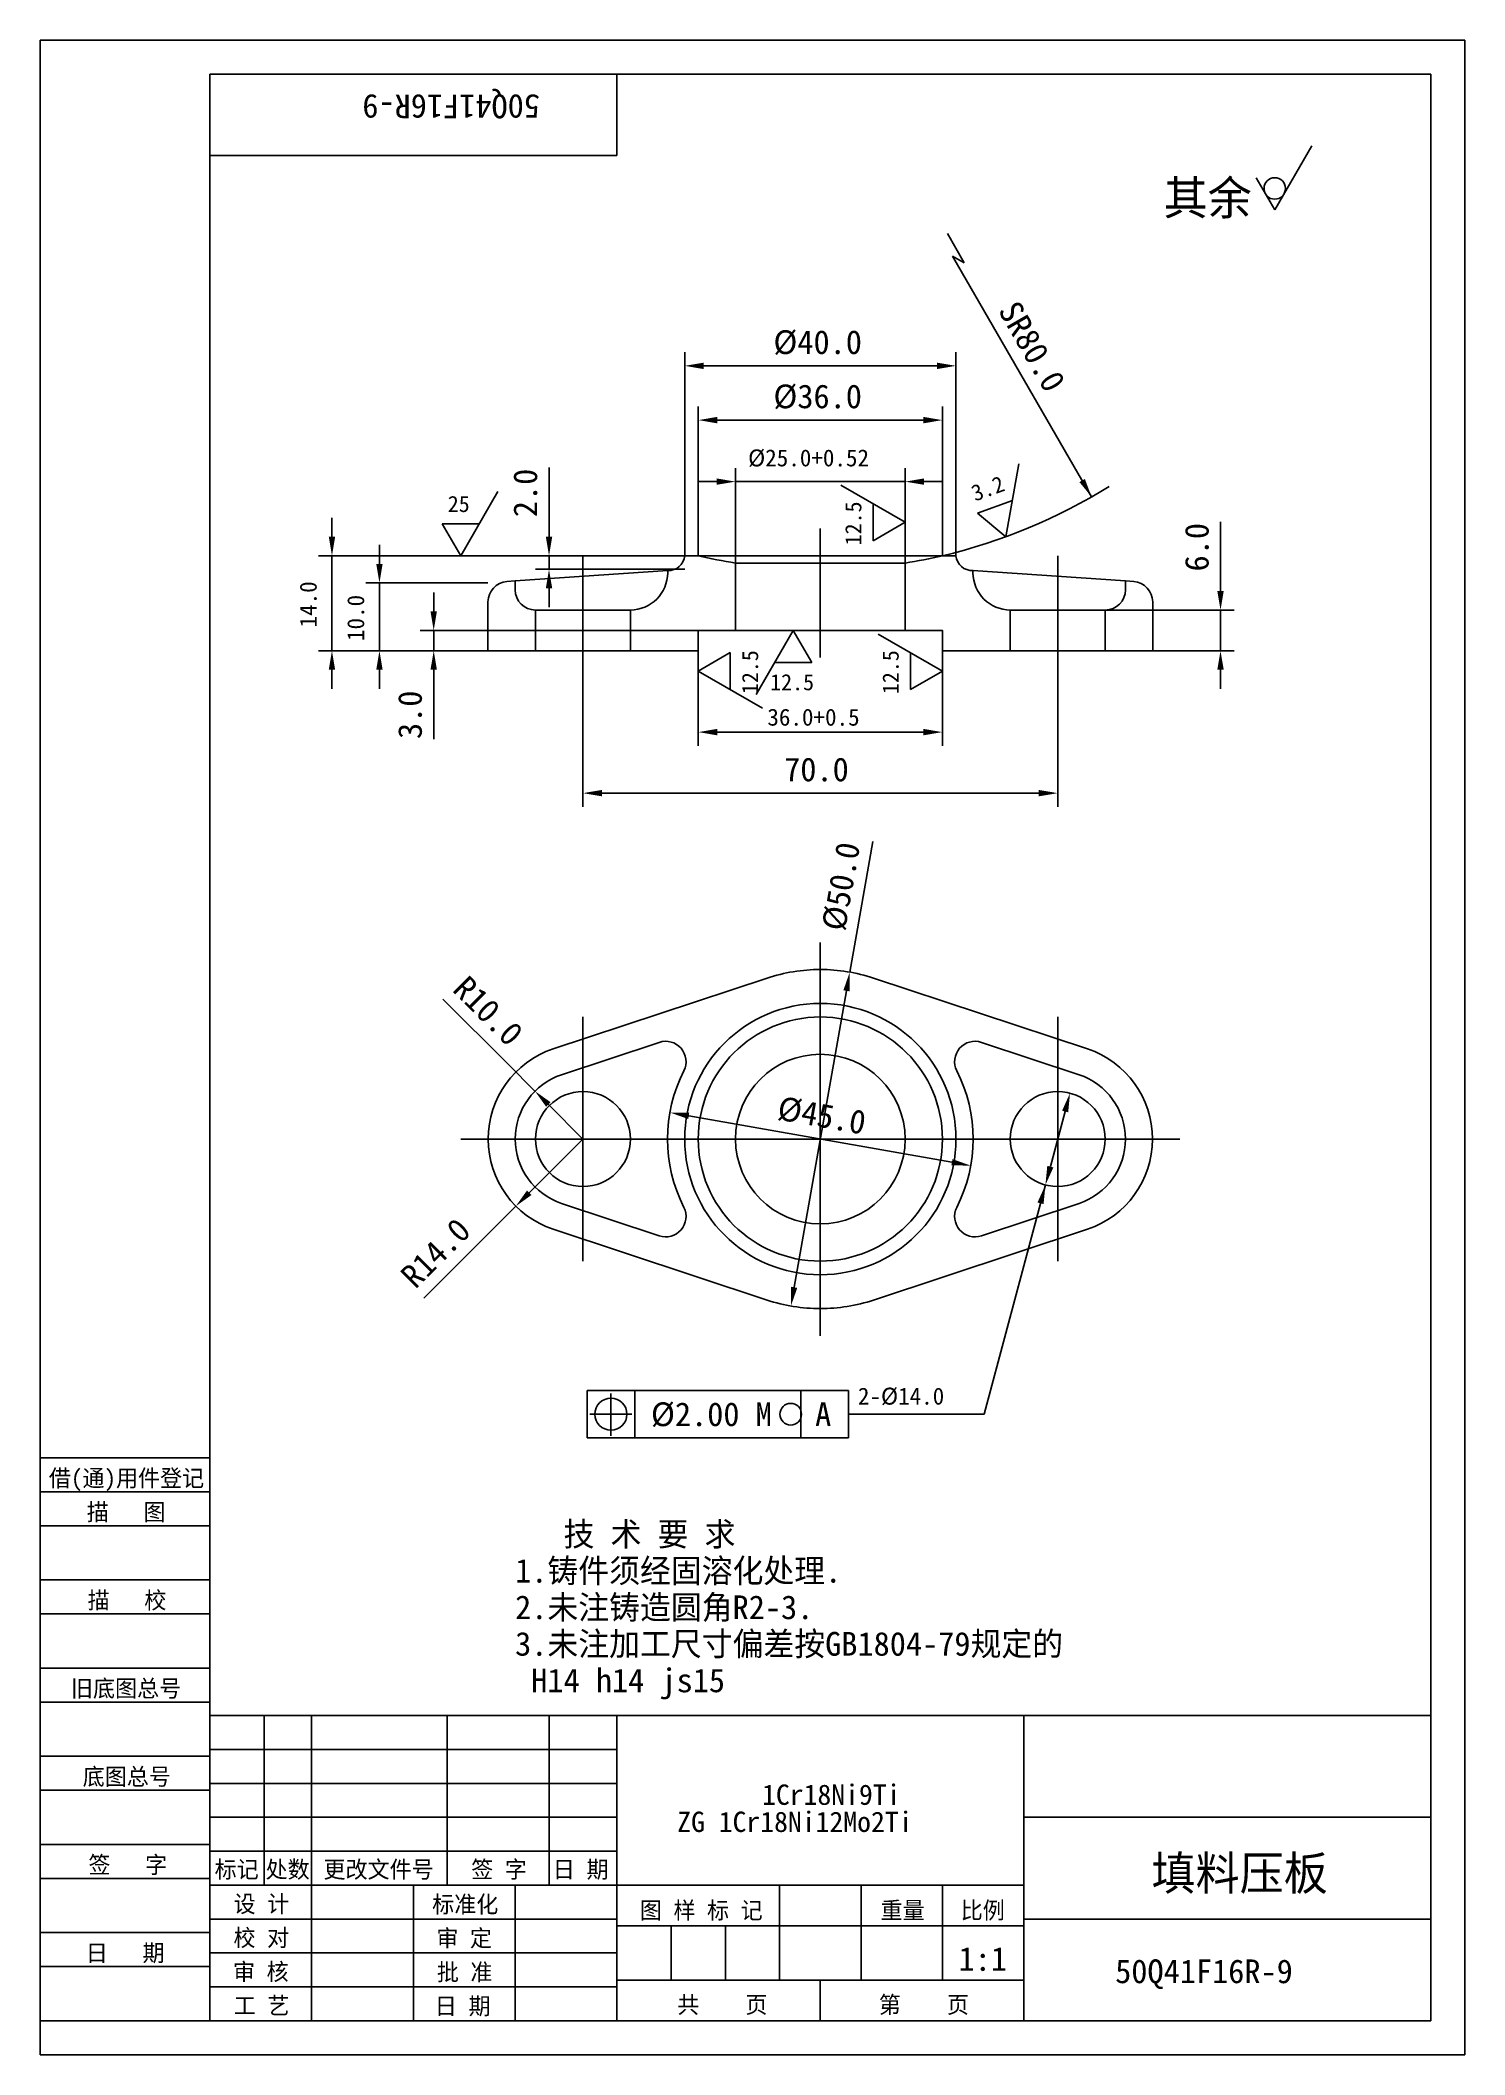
# Model space of a CAD drawing. Header units: metres. Extents: x 0 to 210, y 0 to 297.
import ezdxf

# ---------------------------------------------------------------- set-up
doc = ezdxf.new("R2010")
doc.units = ezdxf.units.M
for name, color, linetype in [('C', 6, 'Continuous'), ('D', 1, 'Continuous'), ('FL', 5, 'Continuous'), ('T', 7, 'Continuous'), ('TL', 4, 'Continuous')]:
    doc.layers.add(name, color=color, linetype=linetype)

# ---------------------------------------------------------------- blocks, each defined once
blk = doc.blocks.new('PIC1')
for points in [[(0, 6.28), (0, -6.51)], [(-6.4, 0), (6.24, 0)]]:
    blk.add_lwpolyline(points)
blk.add_lwpolyline([(-4.82, 0, 1), (4.82, 0, 1), (-4.82, 0, 1)], format="xyb")
blk = doc.blocks.new('TUKUN4')
at = {"layer": 'FL'}
for p, q in [((0, 297), (0, 0)), ((210, 297), (0, 297)), ((210, 0), (210, 297)), ((0, 78), (25, 78)), ((0, 70), (25, 70)), ((0, 65), (25, 65)), ((0, 57), (25, 57)), ((0, 52), (25, 52)), ((33, 25), (33, 50)), ((40, 5), (40, 50)), ((60, 25), (60, 50)), ((75, 25), (75, 50)), ((25, 45), (85, 45)), ((0, 44), (25, 44)), ((0, 39), (25, 39)), ((25, 40), (85, 40)), ((25, 35), (85, 35)), ((0, 31), (25, 31)), ((25, 30), (85, 30)), ((0, 26), (25, 26)), ((70, 5), (70, 25)), ((0, 18), (25, 18)), ((25, 20), (85, 20)), ((25, 15), (85, 15)), ((0, 13), (25, 13)), ((25, 10), (85, 10)), ((0, 0), (210, 0))]:
    blk.add_line(p, q, dxfattribs=at)
at = {"layer": 'TL'}
for p, q in [((25, 5), (25, 292)), ((205, 292), (25, 292)), ((85, 292), (85, 280)), ((205, 5), (205, 292)), ((85, 280), (25, 280)), ((0, 88), (25, 88)), ((0, 83), (25, 83)), ((205, 50), (25, 50)), ((85, 5), (85, 50)), ((145, 5), (145, 50)), ((205, 35), (145, 35)), ((145, 25), (25, 25)), ((55, 5), (55, 25)), ((109, 11), (109, 25)), ((121, 11), (121, 25)), ((133, 11), (133, 25)), ((85, 19), (145, 19)), ((93, 11), (93, 19)), ((101, 11), (101, 19)), ((205, 20), (145, 20)), ((145, 11), (85, 11)), ((115, 5), (115, 11)), ((0, 5), (205, 5))]:
    blk.add_line(p, q, dxfattribs=at)
at = {"layer": 'T'}
for s, p in [('借(通)用件登记', (1.26, 83.76)), ('描   图', (6.86, 78.76)), ('描   校', (6.98, 65.76)), ('旧底图总号', (4.52, 52.76)), ('底图总号', (6.25, 39.76)), ('签   字', (7.1, 26.76)), ('标记', (25.71, 26.07)), ('处数', (33.22, 26.07)), ('更改文件号', (41.75, 26.07)), ('签 字', (63.53, 26.07)), ('日 期', (75.57, 26.07)), ('设 计', (28.5, 20.99)), ('标准化', (57.77, 20.93)), ('图 样 标 记', (88.4, 20.04)), ('重量', (123.88, 20.04)), ('比例', (135.7, 20.04)), ('校 对', (28.48, 15.99)), ('审 定', (58.39, 15.93)), ('日   期', (6.72, 13.76)), ('审 核', (28.41, 10.99)), ('批 准', (58.46, 10.93)), ('共    页', (93.91, 6.13)), ('第    页', (123.62, 6.13)), ('工 艺', (28.52, 5.99)), ('日 期', (58.18, 5.93))]:
    blk.add_text(s, height=2.5, dxfattribs=at).set_placement(p)

msp = doc.modelspace()

# ---------------------------------------------------------------- linework, layer by layer
at = {"layer": 'C'}
for p, q in [((115, 225), (115, 206)), ((80, 204), (80, 220.97)), ((150, 204), (150, 220.97)), ((115, 164), (115, 106)), ((80, 117), (80, 153)), ((150, 117), (150, 153)), ((62, 135), (168, 135))]:
    msp.add_line(p, q, dxfattribs=at)
at = {"layer": 'D'}
for p, q in [((187.46, 281.46), (182, 272)), ((182, 272), (179.27, 276.73)), ((136.23, 264.17), (133.73, 268.5)), ((155, 229.67), (134.5, 265.17)), ((134.5, 265.17), (136.23, 264.17)), ((95, 221), (95, 251)), ((135, 221), (135, 251)), ((97.8, 249), (132.2, 249)), ((97, 221), (97, 243)), ((99.8, 241), (130.2, 241)), ((133, 221), (133, 243)), ((75, 226.6), (75, 234.02)), ((99.7, 231.93), (96.9, 231.93)), ((102.5, 219.93), (102.5, 233.93)), ((102.5, 231.93), (127.5, 231.93)), ((127.5, 219.93), (127.5, 233.93)), ((130.3, 231.93), (133.1, 231.93)), ((144.26, 234.54), (142.36, 223.77)), ((67.46, 230.46), (62, 221)), ((118.04, 231.4), (127.5, 225.93)), ((138.18, 227.29), (143.31, 229.15)), ((43, 223.8), (43, 226.6)), ((62, 221), (59.27, 225.73)), ((59.27, 225.73), (64.73, 225.73)), ((75, 223.8), (75, 226.6)), ((122.77, 223.2), (122.77, 228.66)), ((127.5, 225.93), (122.77, 223.2)), ((142.36, 223.77), (138.18, 227.29)), ((174, 218.6), (174, 226.02)), ((95, 221), (41, 221)), ((43, 207), (43, 221)), ((50, 219.8), (50, 222.6)), ((95, 221), (73, 221)), ((75, 219), (75, 221)), ((66, 217), (48, 217)), ((50, 207), (50, 217)), ((95, 219), (73, 219)), ((174, 215.8), (174, 218.6)), ((58, 212.8), (58, 215.6)), ((75, 216.2), (75, 213.4)), ((157, 213), (176, 213)), ((174, 207), (174, 213)), ((97, 210), (56, 210)), ((58, 210), (58, 207)), ((105.54, 200.54), (111, 210)), ((111, 210), (113.73, 205.27)), ((123.54, 209.46), (133, 204)), ((66, 207), (41, 207)), ((66, 207), (48, 207)), ((66, 207), (56, 207)), ((80, 207), (80, 184)), ((97, 207), (97, 193)), ((97, 204), (101.73, 206.73)), ((101.73, 206.73), (101.73, 201.27)), ((113.73, 205.27), (108.27, 205.27)), ((128.27, 201.27), (128.27, 206.73)), ((133, 207), (133, 193)), ((150, 207), (150, 184)), ((164, 207), (176, 207)), ((43, 204.2), (43, 201.4)), ((50, 204.2), (50, 201.4)), ((58, 204.2), (58, 201.4)), ((106.46, 198.54), (97, 204)), ((133, 204), (128.27, 201.27)), ((174, 204.2), (174, 201.4)), ((58, 201.4), (58, 193.98)), ((99.8, 195), (130.2, 195)), ((82.8, 186), (147.2, 186)), ((120.31, 165.14), (122.73, 178.85)), ((119.34, 159.62), (120.31, 165.14)), ((68.97, 146.03), (59.36, 155.64)), ((118.85, 156.86), (111.15, 113.14)), ((72.93, 142.07), (68.97, 146.03)), ((74.91, 140.09), (80, 135)), ((134.4, 131.58), (95.6, 138.42)), ((151.09, 139.06), (148.91, 130.94)), ((72.08, 127.08), (80, 135)), ((148.19, 128.24), (139.13, 94.43)), ((70.1, 125.1), (66.14, 121.14)), ((66.14, 121.14), (56.53, 111.53)), ((80.63, 90.93), (80.63, 97.93)), ((80.63, 97.93), (119.13, 97.93)), ((87.63, 90.93), (87.63, 97.93)), ((112.13, 90.93), (112.13, 97.93)), ((119.13, 97.93), (119.13, 90.93)), ((139.13, 94.43), (119.13, 94.43)), ((119.13, 90.93), (80.63, 90.93))]:
    msp.add_line(p, q, dxfattribs=at)
msp.add_lwpolyline([(133, 221, 0.08), (157.56, 231.21, 0.08)], format="xyb", dxfattribs=at)
for centre, radius in [((182, 275.15), 1.58), ((110.63, 94.43), 1.6)]:
    msp.add_circle(centre, radius, dxfattribs=at)
for points in [[(97.8, 249.47), (97.8, 248.53), (95, 249)], [(132.2, 249.47), (132.2, 248.53), (135, 249)], [(99.8, 241.47), (99.8, 240.53), (97, 241)], [(130.2, 241.47), (130.2, 240.53), (133, 241)], [(99.7, 232.4), (99.7, 231.46), (102.5, 231.93)], [(130.3, 232.4), (130.3, 231.46), (127.5, 231.93)], [(153.2, 231.86), (154, 232.32), (155, 229.67)], [(42.53, 223.8), (43.47, 223.8), (43, 221)], [(74.53, 223.8), (75.47, 223.8), (75, 221)], [(49.53, 219.8), (50.47, 219.8), (50, 217)], [(74.53, 216.2), (75.47, 216.2), (75, 219)], [(173.53, 215.8), (174.47, 215.8), (174, 213)], [(57.53, 212.8), (58.47, 212.8), (58, 210)], [(42.53, 204.2), (43.47, 204.2), (43, 207)], [(49.53, 204.2), (50.47, 204.2), (50, 207)], [(57.53, 204.2), (58.47, 204.2), (58, 207)], [(173.53, 204.2), (174.47, 204.2), (174, 207)], [(99.8, 195.47), (99.8, 194.53), (97, 195)], [(130.2, 195.47), (130.2, 194.53), (133, 195)], [(82.8, 186.47), (82.8, 185.53), (80, 186)], [(147.2, 186.47), (147.2, 185.53), (150, 186)], [(119.31, 156.78), (118.4, 156.94), (119.34, 159.62)], [(74.58, 139.76), (75.24, 140.42), (72.93, 142.07)], [(151.54, 138.94), (150.64, 139.18), (151.81, 141.76)], [(95.52, 137.96), (95.68, 138.88), (92.84, 138.91)], [(134.32, 131.12), (134.48, 132.04), (137.16, 131.09)], [(149.36, 130.82), (148.46, 131.06), (148.19, 128.24)], [(147.91, 125.41), (147.01, 125.65), (148.19, 128.24)], [(72.41, 126.75), (71.75, 127.41), (70.1, 125.1)], [(111.6, 113.06), (110.69, 113.22), (110.66, 110.38)]]:
    msp.add_solid(points, dxfattribs=at)
at = {"layer": 'TL'}
for points in [[(87, 207), (87, 213, 0.41), (92.5, 218.5), (92.5, 218.83, 0.41), (95, 221), (97, 221, 0.02), (102.5, 219.93), (102.5, 210), (97, 210), (97, 207)], [(143, 207), (143, 213, -0.41), (137.5, 218.5), (137.5, 218.83, -0.41), (135, 221), (133, 221, -0.02), (127.5, 219.93), (127.5, 210), (133, 210), (133, 207)], [(135, 135, 1), (95, 135, 1)], [(95, 135, -1), (135, 135, -1)], [(133, 135, 1), (97, 135, 1)], [(97, 135, -1), (133, 135, -1)], [(127.5, 135, 1), (102.5, 135, 1)], [(102.5, 135, -1), (127.5, 135, -1)], [(87, 135, 1), (73, 135, 1)], [(157, 135, 1), (143, 135, 1)], [(143, 135, -1), (157, 135, -1)]]:
    msp.add_lwpolyline(points, format="xyb", close=True, dxfattribs=at)
for points in [[(97, 221), (133, 221)], [(133, 221), (97, 221)], [(102.5, 219.93), (127.5, 219.93)], [(127.5, 219.93), (102.5, 219.93)], [(70, 217.28), (92.5, 218.83)], [(160, 217.28), (137.5, 218.83)], [(73, 213), (87, 213)], [(157, 213), (143, 213)], [(102.5, 210), (127.5, 210)], [(127.5, 210), (102.5, 210)], [(73, 207), (87, 207)], [(157, 207), (143, 207)]]:
    msp.add_lwpolyline(points, dxfattribs=at)
for points in [[(73, 213, -0.41), (70, 216), (70, 217.28), (68.79, 217.19, 0.39), (66, 214.2), (66, 207), (73, 207), (73, 213)], [(157, 213, 0.41), (160, 216), (160, 217.28), (161.21, 217.19, -0.39), (164, 214.2), (164, 207), (157, 207), (157, 213)], [(115, 160, 0.08), (107.14, 158.73), (75.6, 148.29, 0.72), (75.6, 121.71), (107.14, 111.27, 0.08), (115, 110, 0.08)], [(115, 160, -0.08), (122.86, 158.73), (154.4, 148.29, -0.72), (154.4, 121.71), (122.86, 111.27, -0.08), (115, 110, -0.08)], [(76.86, 144.49, 0.72), (76.86, 125.51), (91.25, 120.74, 0.67), (94.88, 124.93, -0.24), (94.88, 145.07, 0.67), (91.25, 149.26), (76.86, 144.49)], [(153.14, 144.49, -0.72), (153.14, 125.51), (138.75, 120.74, -0.67), (135.12, 124.93, 0.24), (135.12, 145.07, -0.67), (138.75, 149.26), (153.14, 144.49)]]:
    msp.add_lwpolyline(points, format="xyb", dxfattribs=at)

# ---------------------------------------------------------------- block references
at = {"layer": 'D'}
msp.add_blockref('TUKUN4', (0, 0), dxfattribs=at)
at = {"layer": 'D', "xscale": 0.49, "yscale": 0.49, "zscale": 0.49}
msp.add_blockref('PIC1', (84.13, 94.43), dxfattribs=at)

# ---------------------------------------------------------------- texts
at = {"layer": 'D'}
for s, height, rotation, p in [('50Q41F16R-9', 3.5, 180, (73.67, 289)), ('SR80.0', 3.5, 300, (141.14, 257.17)), ('2.0', 3.5, 90, (73.25, 226.69)), ('3.2', 2.38, 20, (137.81, 228.99)), ('12.5', 2.38, 90, (121.05, 222.53)), ('6.0', 3.5, 90, (172.25, 218.69)), ('14.0', 2.5, 90, (40.75, 210.43)), ('10.0', 2.5, 90, (47.75, 208.43)), ('12.5', 2.38, 90, (105.83, 200.6)), ('12.5', 2.38, 90, (126.55, 200.6)), ('3.0', 3.5, 90, (56.25, 193.98)), ('%%c50.0', 3.5, 80, (118.61, 165.53)), ('R10.0', 3.5, 315, (60.6, 156.88)), ('%%c45.0', 3.5, 350, (108.49, 137.92)), ('R14.0', 3.5, 45, (55.29, 112.77))]:
    msp.add_text(s, height=height, rotation=rotation, dxfattribs=at).set_placement(p)
for s, height, p in [('其余', 5, (165.6, 271.27)), ('%%c40.0', 3.5, (108.08, 250.75)), ('%%c36.0', 3.5, (108.08, 242.75)), ('%%C25.0+0.52', 2.5, (104.35, 234.18)), ('25', 2.38, (60.07, 227.45)), ('12.5', 2.38, (107.6, 201.17)), ('36.0+0.5', 2.5, (107.19, 195.95)), ('70.0', 3.5, (109.67, 187.75)), ('2-%%C14.0', 2.5, (120.54, 95.85)), ('%%c2.00 M', 3.5, (90.03, 92.68)), ('A', 3.5, (114.23, 92.68)), ('   技 术 要 求', 3.5, (70, 75)), ('1.铸件须经固溶化处理.', 3.5, (70, 69.61)), ('2.未注铸造圆角R2-3.', 3.5, (70, 64.22)), ('3.未注加工尺寸偏差按GB1804-79规定的', 3.5, (70, 58.83)), (' H14 h14 js15', 3.5, (70, 53.44)), ('1Cr18Ni9Ti', 3, (106.41, 36.84)), ('ZG 1Cr18Ni12Mo2Ti', 3, (93.9, 32.84)), ('填料压板', 5, (163.82, 24.27)), ('1:1', 3.5, (135.38, 12.37)), ('50Q41F16R-9', 3.5, (158.47, 10.55))]:
    msp.add_text(s, height=height, dxfattribs=at).set_placement(p)

doc.saveas('drawing.dxf')
